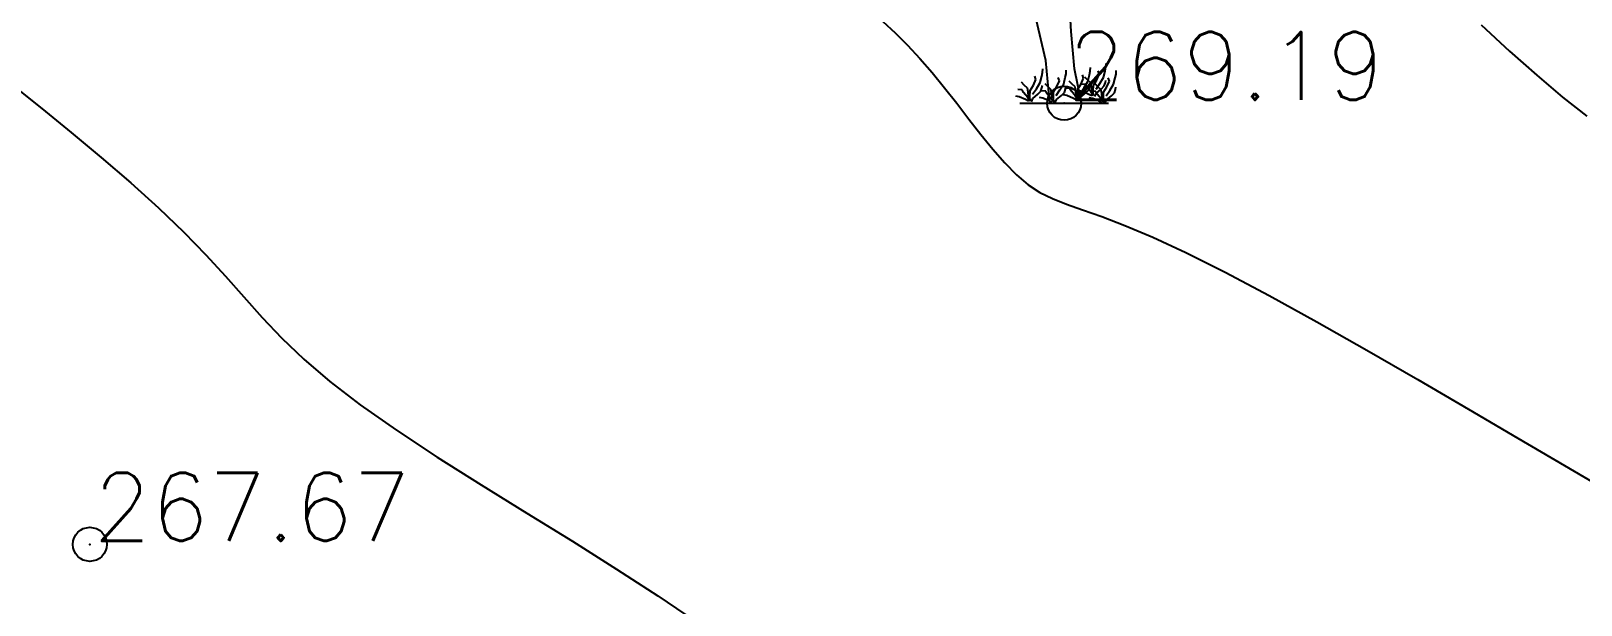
# Model space of a CAD drawing. Header units: millimetres. Extents: x 524954 to 526204, y 9523489 to 9524010.
# Drawn here: x 525397.08 to 525419.89, y 9523559.72 to 9523568.16 of the extents above; entities that cross this region are included whole.
import ezdxf

# ---------------------------------------------------------------- set-up
doc = ezdxf.new("R2010")
doc.units = ezdxf.units.MM
doc.header["$PDMODE"] = 32
doc.header["$PDSIZE"] = 0.5
doc.linetypes.add('ACAD_ISO12W100', pattern=[21, 12, -3, 0, -3, 0, -3])
for name, color, linetype in [('Arbre', 34, 'ACAD_ISO12W100'), ('CN_01_00', 3, 'Continuous'), ('CN_02_00', 4, 'Continuous'), ('CN_10_00', 1, 'Continuous'), ('TopoAlt', 3, 'Continuous'), ('TOPOJIS', 7, 'Continuous')]:
    doc.layers.add(name, color=color, linetype=linetype)
doc.styles.add('Simplex 1.0', font='Simplex.shx', dxfattribs={"width": 0.99, "height": 1})

# ---------------------------------------------------------------- blocks, each defined once
blk = doc.blocks.new('TCPOINT M')
at = {"color": 0}
blk.add_point((0, 0), dxfattribs=at)
at = {"layer": 'TopoAlt', "style": 'Simplex 1.0', "width": 0.99}
blk.add_attdef('ALT', (0.15, 0.15), '', height=1, dxfattribs=at)
blk = doc.blocks.new('v088')
at = {"linetype": 'Continuous'}
for p, q in [((0.102, 1.053), (0.043, 2.109)), ((-0.268, 0.628), (-0.412, 1.235)), ((0.151, 0.506), (0.102, 1.053)), ((-0.213, 0), (-0.268, 0.628)), ((0.256, 0), (0.151, 0.506)), ((-0.654, 0), (0.654, 0))]:
    blk.add_line(p, q, dxfattribs=at)
at = {"color": 3, "linetype": 'Continuous'}
for p, q in [((-0.317, 0.454), (-0.315, 0.507)), ((0.029, 0.435), (0.031, 0.488)), ((0.373, 0.416), (0.385, 0.474)), ((0.385, 0.474), (0.387, 0.526)), ((0.517, 0.426), (0.5, 0.476)), ((0.579, 0.38), (0.603, 0.474)), ((0.603, 0.474), (0.615, 0.531)), ((0.615, 0.531), (0.618, 0.584)), ((0.765, 0.43), (0.767, 0.483)), ((-0.587, 0.264), (-0.627, 0.308)), ((-0.541, 0.224), (-0.587, 0.264)), ((-0.502, 0.188), (-0.452, 0.267)), ((-0.452, 0.267), (-0.416, 0.349)), ((-0.416, 0.349), (-0.433, 0.399)), ((-0.409, 0.214), (-0.353, 0.303)), ((-0.353, 0.303), (-0.329, 0.397)), ((-0.329, 0.397), (-0.317, 0.454)), ((-0.327, 0.226), (-0.32, 0.26)), ((-0.24, 0.245), (-0.281, 0.288)), ((-0.195, 0.204), (-0.24, 0.245)), ((-0.156, 0.168), (-0.106, 0.248)), ((-0.106, 0.248), (-0.07, 0.329)), ((-0.07, 0.329), (-0.087, 0.38)), ((-0.063, 0.195), (-0.007, 0.284)), ((-0.007, 0.284), (0.017, 0.377)), ((0.017, 0.377), (0.029, 0.435)), ((0.019, 0.207), (0.026, 0.24)), ((0.115, 0.284), (0.075, 0.327)), ((0.161, 0.243), (0.115, 0.284)), ((0.173, 0.185), (0.161, 0.243)), ((0.2, 0.207), (0.25, 0.286)), ((0.238, 0.151), (0.293, 0.233)), ((0.25, 0.286), (0.286, 0.368)), ((0.315, 0.274), (0.25, 0.279)), ((0.286, 0.368), (0.269, 0.418)), ((0.293, 0.233), (0.349, 0.322)), ((0.346, 0.341), (0.305, 0.385)), ((0.337, 0.236), (0.315, 0.274)), ((0.397, 0.163), (0.337, 0.236)), ((0.392, 0.301), (0.346, 0.341)), ((0.349, 0.322), (0.373, 0.416)), ((0.361, 0.197), (0.375, 0.245)), ((0.375, 0.245), (0.382, 0.279)), ((0.404, 0.243), (0.392, 0.301)), ((0.409, 0.175), (0.404, 0.243)), ((0.428, 0.183), (0.43, 0.264)), ((0.43, 0.264), (0.481, 0.344)), ((0.495, 0.24), (0.454, 0.284)), ((0.469, 0.209), (0.524, 0.291)), ((0.481, 0.344), (0.517, 0.426)), ((0.541, 0.2), (0.495, 0.24)), ((0.524, 0.291), (0.579, 0.38)), ((0.546, 0.209), (0.591, 0.255)), ((0.579, 0.163), (0.63, 0.243)), ((0.591, 0.255), (0.606, 0.303)), ((0.606, 0.303), (0.613, 0.337)), ((0.63, 0.243), (0.666, 0.325)), ((0.666, 0.325), (0.649, 0.375)), ((0.673, 0.19), (0.728, 0.279)), ((0.728, 0.279), (0.752, 0.373)), ((0.752, 0.373), (0.765, 0.43)), ((0.755, 0.202), (0.762, 0.236)), ((-0.661, 0.096), (-0.712, 0.106)), ((-0.618, 0.197), (-0.683, 0.202)), ((-0.567, 0.053), (-0.661, 0.096)), ((-0.596, 0.159), (-0.618, 0.197)), ((-0.536, 0.087), (-0.596, 0.159)), ((-0.527, 0.031), (-0.567, 0.053)), ((-0.529, 0.166), (-0.541, 0.224)), ((-0.5, 0.031), (-0.536, 0.087)), ((-0.524, 0.099), (-0.529, 0.166)), ((-0.505, 0.106), (-0.502, 0.188)), ((-0.5, 0.036), (-0.505, 0.106)), ((-0.483, 0.022), (-0.459, 0.072)), ((-0.464, 0.132), (-0.409, 0.214)), ((-0.459, 0.072), (-0.387, 0.132)), ((-0.387, 0.132), (-0.341, 0.178)), ((-0.315, 0.077), (-0.365, 0.087)), ((-0.341, 0.178), (-0.327, 0.226)), ((-0.272, 0.178), (-0.337, 0.183)), ((-0.221, 0.034), (-0.315, 0.077)), ((-0.25, 0.139), (-0.272, 0.178)), ((-0.19, 0.067), (-0.25, 0.139)), ((-0.18, 0.012), (-0.221, 0.034)), ((-0.183, 0.147), (-0.195, 0.204)), ((-0.154, 0.012), (-0.19, 0.067)), ((-0.178, 0.079), (-0.183, 0.147)), ((-0.159, 0.087), (-0.156, 0.168)), ((-0.154, 0.017), (-0.159, 0.087)), ((-0.137, 0.002), (-0.113, 0.053)), ((-0.118, 0.113), (-0.063, 0.195)), ((-0.113, 0.053), (-0.041, 0.113)), ((-0.041, 0.113), (0.005, 0.159)), ((0.041, 0.115), (-0.01, 0.125)), ((0.005, 0.159), (0.019, 0.207)), ((0.084, 0.216), (0.019, 0.221)), ((0.135, 0.072), (0.041, 0.115)), ((0.106, 0.178), (0.084, 0.216)), ((0.166, 0.106), (0.106, 0.178)), ((0.175, 0.05), (0.135, 0.072)), ((0.202, 0.05), (0.166, 0.106)), ((0.178, 0.118), (0.173, 0.185)), ((0.197, 0.125), (0.2, 0.207)), ((0.202, 0.055), (0.197, 0.125)), ((0.219, 0.041), (0.243, 0.091)), ((0.272, 0.173), (0.221, 0.183)), ((0.243, 0.091), (0.315, 0.151)), ((0.365, 0.13), (0.272, 0.173)), ((0.315, 0.151), (0.361, 0.197)), ((0.406, 0.108), (0.365, 0.13)), ((0.421, 0.072), (0.37, 0.082)), ((0.433, 0.108), (0.397, 0.163)), ((0.464, 0.173), (0.399, 0.178)), ((0.514, 0.029), (0.421, 0.072)), ((0.433, 0.113), (0.428, 0.183)), ((0.45, 0.099), (0.474, 0.149)), ((0.486, 0.135), (0.464, 0.173)), ((0.474, 0.149), (0.546, 0.209)), ((0.546, 0.063), (0.486, 0.135)), ((0.555, 0.007), (0.514, 0.029)), ((0.553, 0.142), (0.541, 0.2)), ((0.582, 0.007), (0.546, 0.063)), ((0.558, 0.075), (0.553, 0.142)), ((0.577, 0.082), (0.579, 0.163)), ((0.582, 0.012), (0.577, 0.082)), ((0.599, -0.002), (0.623, 0.048)), ((0.618, 0.108), (0.673, 0.19)), ((0.623, 0.048), (0.695, 0.108)), ((0.695, 0.108), (0.74, 0.154)), ((0.74, 0.154), (0.755, 0.202))]:
    blk.add_line(p, q, dxfattribs=at)

msp = doc.modelspace()

# ---------------------------------------------------------------- linework, layer by layer
at = {"layer": 'CN_01_00', "elevation": 269, "flags": 128}
msp.add_lwpolyline([(525409.621, 9523568.303), (525409.802, 9523568.134), (525409.984, 9523567.953), (525410.166, 9523567.758), (525410.348, 9523567.55), (525410.529, 9523567.328), (525410.709, 9523567.098), (525410.887, 9523566.866), (525411.064, 9523566.639), (525411.24, 9523566.423), (525411.414, 9523566.224), (525411.588, 9523566.048), (525411.76, 9523565.901), (525411.932, 9523565.788), (525412.115, 9523565.697), (525412.32, 9523565.616), (525412.558, 9523565.532), (525412.842, 9523565.432), (525413.182, 9523565.303), (525413.591, 9523565.132), (525414.08, 9523564.906), (525414.655, 9523564.617), (525415.303, 9523564.272), (525416.004, 9523563.886), (525416.74, 9523563.47), (525417.492, 9523563.038), (525418.24, 9523562.603), (525418.965, 9523562.178), (525419.649, 9523561.775), (525420.277, 9523561.405)], dxfattribs=at)
at = {"layer": 'CN_02_00', "elevation": 268, "flags": 128}
msp.add_lwpolyline([(525396.832, 9523567.35), (525397.243, 9523567.021), (525397.677, 9523566.669), (525398.118, 9523566.301), (525398.552, 9523565.928), (525398.962, 9523565.56), (525399.334, 9523565.206), (525399.658, 9523564.872), (525399.946, 9523564.557), (525400.217, 9523564.252), (525400.488, 9523563.951), (525400.777, 9523563.648), (525401.101, 9523563.337), (525401.48, 9523563.011), (525401.93, 9523562.664), (525402.463, 9523562.291), (525403.063, 9523561.897), (525403.71, 9523561.489), (525404.38, 9523561.074), (525405.051, 9523560.66), (525405.702, 9523560.252), (525406.311, 9523559.858), (525406.856, 9523559.485)], dxfattribs=at)
at = {"layer": 'CN_10_00', "elevation": 270, "flags": 128}
msp.add_lwpolyline([(525418.423, 9523568.252), (525418.843, 9523567.867), (525419.244, 9523567.51), (525419.623, 9523567.191), (525419.978, 9523566.911)], dxfattribs=at)

# ---------------------------------------------------------------- block references
at = {"layer": 'Arbre'}
msp.add_blockref('v088', (525412.288, 9523567.099), dxfattribs=at)
at = {"layer": 'TOPOJIS'}
ref = msp.add_blockref('TCPOINT M', (525412.288, 9523567.099, 269.19), dxfattribs=at)
ref.add_attrib('ALT', '269.19', (525412.338, 9523567.149, 269.19), dxfattribs={"layer": 'TopoAlt', "height": 1, "style": 'Simplex 1.0', "width": 0.99})
ref = msp.add_blockref('TCPOINT M', (525397.951, 9523560.615, 267.67), dxfattribs=at)
ref.add_attrib('ALT', '267.67', (525398.001, 9523560.665, 267.67), dxfattribs={"layer": 'TopoAlt', "height": 1, "style": 'Simplex 1.0', "width": 0.99})

doc.saveas('drawing.dxf')
